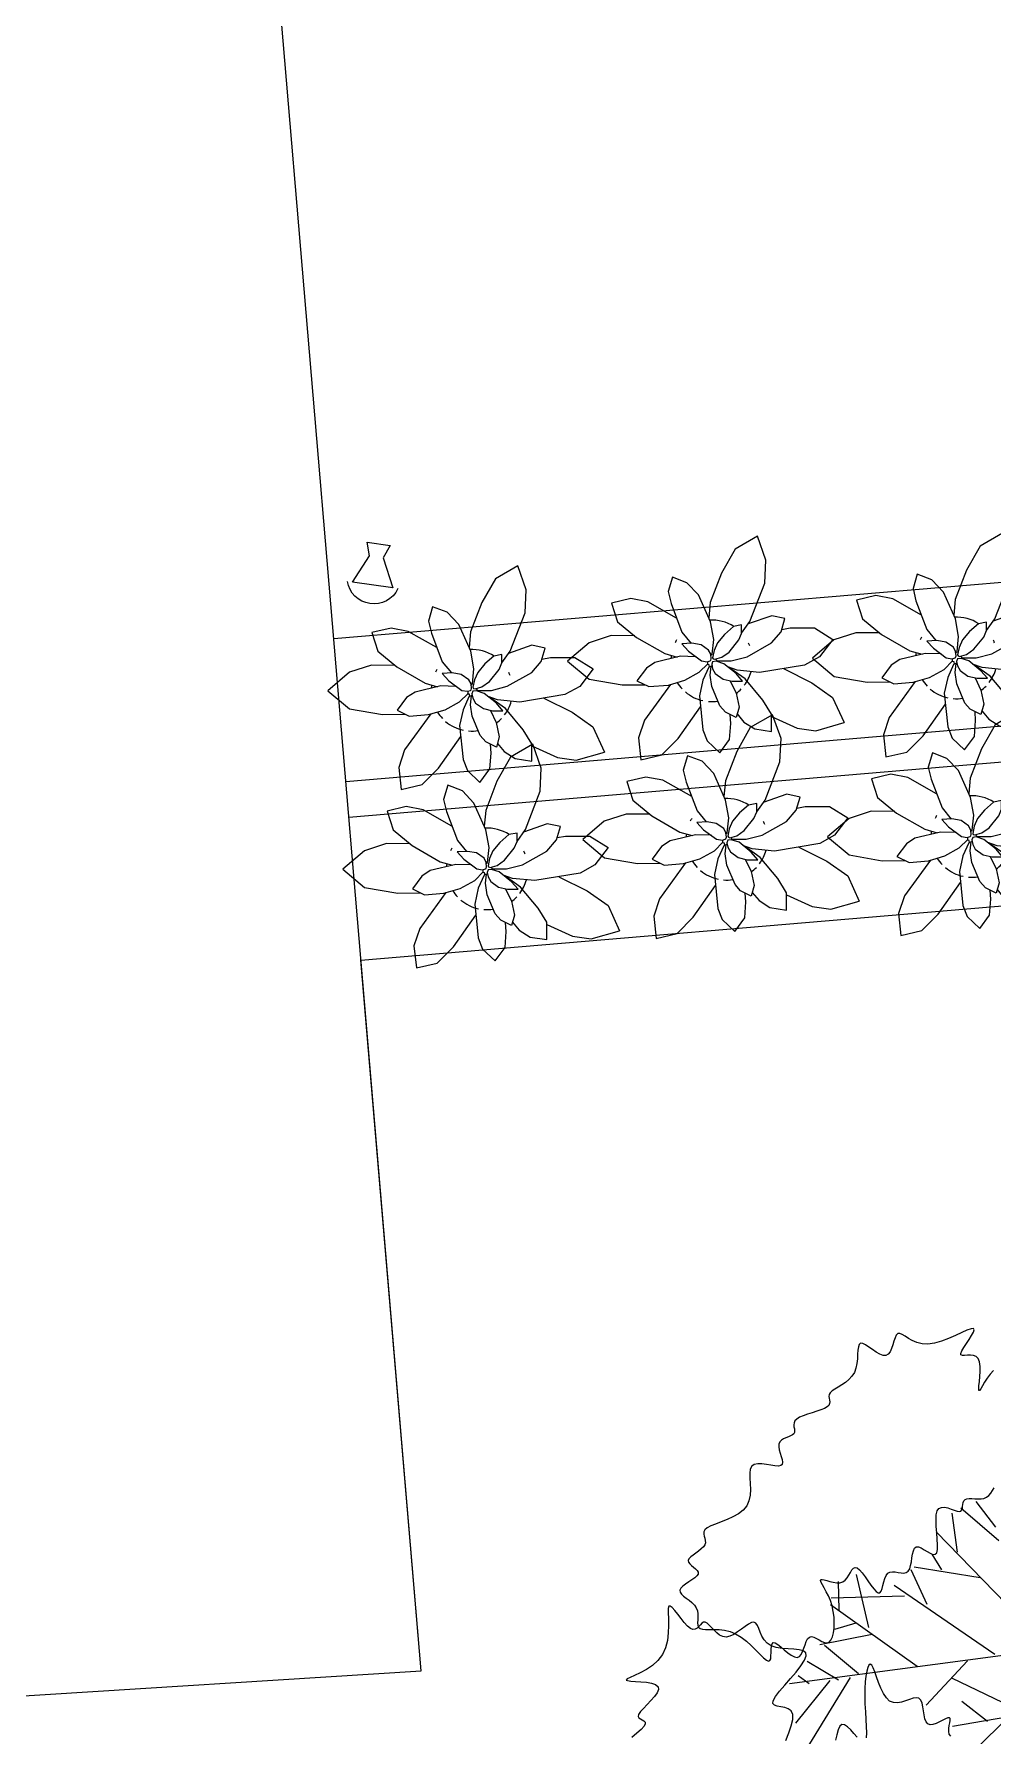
# Model space of a CAD drawing. Extents: x 2080 to 102394, y 2071 to 93424.
# Drawn here: x 78728.8 to 78969.5, y 76888.1 to 77315.6 of the extents above; entities that cross this region are included whole.
import ezdxf

# ---------------------------------------------------------------- set-up
doc = ezdxf.new("R2010")
doc.units = 0
doc.header["$LTSCALE"] = 20
doc.header["$MEASUREMENT"] = 0
doc.layers.add('casuanut tree', color=100, linetype='Continuous', lineweight=5)
doc.layers.add('correct', color=230, linetype='Continuous', plot=False)
doc.layers.add('ELEC', color=11, linetype='Continuous')
doc.layers.add('PLANTS', color=3, linetype='Continuous')

# ---------------------------------------------------------------- blocks, each defined once
blk = doc.blocks.new('tr')
at = {"layer": 'casuanut tree'}
for p, q in [((-0.1033, 0.4448), (-0.1641, 0.5272)), ((-0.1035, 0.4735), (-0.1307, 0.5339)), ((-0.0583, 0.2167), (-0.2243, 0.4916)), ((-0.1915, 0.4409), (-0.1837, 0.5213)), ((-0.4537, 0.3798), (-0.4417, 0.4372)), ((-0.4024, 0.3315), (-0.4024, 0.4433)), ((-0.2758, 0.3506), (-0.2915, 0.4272)), ((-0.1579, 0.3798), (-0.2847, 0.4312)), ((-0.2307, 0.4134), (-0.2425, 0.4487)), ((-0.3239, 0.2318), (-0.4688, 0.3949)), ((-0.317, 0.3781), (-0.4641, 0.4075)), ((-0.1639, 0.2197), (-0.333, 0.404)), ((-0.3994, 0.3164), (-0.5081, 0.3194)), ((-0.4447, 0.2439), (-0.499, 0.3164)), ((-0.4266, 0.3466), (-0.4719, 0.3436)), ((-0.487, 0.2409), (-0.5413, 0.2922)), ((-0.5051, 0.2439), (-0.5926, 0.1744)), ((-0.1428, 0.2137), (-0.5866, 0.256)), ((-0.5473, 0.2469), (-0.5654, 0.2681)), ((-0.4628, 0.2409), (-0.6017, 0.0989)), ((-0.2213, 0.2197), (-0.3239, 0.1502)), ((-0.1398, 0.0959), (-0.2605, 0.1925)), ((-0.2092, 0.0898), (-0.2515, 0.1412)), ((-0.1247, 0.0868), (-0.2817, 0.0959)), ((-0.1639, 0.0898), (-0.2485, 0.0385))]:
    blk.add_line(p, q, dxfattribs=at)
for points in [[(-0.0356, 0.7867), (-0.044, 0.781), (-0.0519, 0.7743), (-0.0589, 0.7675), (-0.0649, 0.7613), (-0.0696, 0.7564), (-0.0727, 0.7536), (-0.0741, 0.7536), (-0.0736, 0.7569), (-0.0717, 0.7631), (-0.0688, 0.7714), (-0.0657, 0.781), (-0.0627, 0.7912), (-0.0605, 0.8013), (-0.0596, 0.8104), (-0.0606, 0.8178), (-0.0638, 0.823), (-0.0687, 0.8263), (-0.0746, 0.8283), (-0.0807, 0.8294), (-0.0864, 0.8301), (-0.0908, 0.8311), (-0.0934, 0.8328), (-0.0932, 0.8358), (-0.09, 0.8405), (-0.0844, 0.8464), (-0.0774, 0.853), (-0.07, 0.8599), (-0.0632, 0.8666), (-0.0579, 0.8724), (-0.0552, 0.877), (-0.0561, 0.8798), (-0.0612, 0.8804), (-0.07, 0.8793), (-0.0816, 0.8771), (-0.0954, 0.8743), (-0.1103, 0.8716), (-0.1256, 0.8695), (-0.1405, 0.8686), (-0.1541, 0.8696), (-0.1657, 0.8729), (-0.1755, 0.8778), (-0.1837, 0.8838), (-0.1905, 0.8901), (-0.1962, 0.896), (-0.2011, 0.9009), (-0.2053, 0.904), (-0.2092, 0.9046), (-0.213, 0.9023), (-0.2167, 0.8976), (-0.2205, 0.8915), (-0.2244, 0.8846), (-0.2286, 0.8778), (-0.233, 0.8719), (-0.2378, 0.8678), (-0.243, 0.8663), (-0.2487, 0.8678), (-0.2548, 0.8719), (-0.261, 0.8777), (-0.2672, 0.8843), (-0.2732, 0.8909), (-0.2788, 0.8967), (-0.2838, 0.9008), (-0.288, 0.9023), (-0.2914, 0.9007), (-0.2941, 0.8964), (-0.2965, 0.8899), (-0.2989, 0.8819), (-0.3015, 0.873), (-0.3047, 0.8638), (-0.3087, 0.855), (-0.3139, 0.8471), (-0.3205, 0.8407), (-0.3281, 0.8356), (-0.3364, 0.8315), (-0.3448, 0.8282), (-0.3529, 0.8255), (-0.3603, 0.823), (-0.3666, 0.8205), (-0.3714, 0.8178), (-0.3742, 0.8146), (-0.3757, 0.811), (-0.3762, 0.8073), (-0.3763, 0.8034), (-0.3766, 0.7997), (-0.3775, 0.7963), (-0.3797, 0.7932), (-0.3837, 0.7908), (-0.3899, 0.789), (-0.3978, 0.7878), (-0.4068, 0.7869), (-0.4165, 0.7861), (-0.4263, 0.7853), (-0.4355, 0.7843), (-0.4437, 0.7828), (-0.4502, 0.7806), (-0.4546, 0.7777), (-0.4573, 0.7742), (-0.4587, 0.7702), (-0.4593, 0.7661), (-0.4595, 0.7621), (-0.4598, 0.7583), (-0.4607, 0.755), (-0.4626, 0.7525), (-0.4658, 0.7508), (-0.4701, 0.7497), (-0.4751, 0.749), (-0.4804, 0.7482), (-0.4857, 0.7472), (-0.4906, 0.7455), (-0.4946, 0.7428), (-0.4975, 0.7389), (-0.4989, 0.7336), (-0.4991, 0.7272), (-0.4988, 0.7202), (-0.4982, 0.7132), (-0.4979, 0.7066), (-0.4983, 0.7011), (-0.4999, 0.697), (-0.5031, 0.695), (-0.5083, 0.6953), (-0.5151, 0.6974), (-0.523, 0.7006), (-0.5315, 0.7041), (-0.5402, 0.7073), (-0.5484, 0.7094), (-0.5557, 0.7097), (-0.5616, 0.7074), (-0.5659, 0.7021), (-0.5687, 0.6941), (-0.5709, 0.6843), (-0.5728, 0.6733), (-0.5751, 0.6617), (-0.5783, 0.6503), (-0.583, 0.6398), (-0.5898, 0.6308), (-0.599, 0.6238), (-0.6102, 0.6186), (-0.6226, 0.6149), (-0.6355, 0.6123), (-0.6483, 0.6104), (-0.6603, 0.6087), (-0.6706, 0.607), (-0.6787, 0.6048), (-0.6841, 0.6019), (-0.6872, 0.5983), (-0.6885, 0.5942), (-0.6887, 0.5898), (-0.6885, 0.5852), (-0.6884, 0.5806), (-0.6891, 0.5762), (-0.6911, 0.5722), (-0.695, 0.5686), (-0.7003, 0.5655), (-0.7065, 0.5626), (-0.7131, 0.5599), (-0.7194, 0.5573), (-0.725, 0.5546), (-0.7293, 0.5517), (-0.7317, 0.5485), (-0.7318, 0.5449), (-0.7302, 0.541), (-0.7274, 0.5369), (-0.7241, 0.5327), (-0.7208, 0.5285), (-0.7184, 0.5244), (-0.7173, 0.5205), (-0.7182, 0.5169), (-0.7215, 0.5138), (-0.7268, 0.5109), (-0.7333, 0.5082), (-0.7405, 0.5055), (-0.7477, 0.5028), (-0.7541, 0.5), (-0.7591, 0.4968), (-0.7621, 0.4933), (-0.7625, 0.4892), (-0.7607, 0.4847), (-0.7574, 0.4797), (-0.7531, 0.4744), (-0.7483, 0.4688), (-0.7437, 0.4629), (-0.7398, 0.4567), (-0.7373, 0.4505), (-0.7365, 0.4441), (-0.737, 0.4377), (-0.7384, 0.4316), (-0.7401, 0.4257), (-0.7416, 0.4202), (-0.7424, 0.4153), (-0.7419, 0.4111), (-0.7395, 0.4076), (-0.7351, 0.4051), (-0.7287, 0.4031), (-0.7207, 0.4013), (-0.7115, 0.3992), (-0.7016, 0.3965), (-0.6913, 0.3927), (-0.6809, 0.3876), (-0.6709, 0.3806), (-0.6615, 0.3716), (-0.6529, 0.3611), (-0.6451, 0.35), (-0.6381, 0.3389), (-0.6318, 0.3287), (-0.6264, 0.3201), (-0.6217, 0.3138), (-0.6179, 0.3107), (-0.615, 0.3113), (-0.6126, 0.3148), (-0.6107, 0.3203), (-0.6089, 0.3269), (-0.6072, 0.3337), (-0.6053, 0.3397), (-0.6029, 0.344), (-0.5999, 0.3457), (-0.5962, 0.344), (-0.5917, 0.3396), (-0.5867, 0.3334), (-0.5814, 0.3262), (-0.5758, 0.3189), (-0.5702, 0.3124), (-0.5646, 0.3075), (-0.5594, 0.3051), (-0.5545, 0.3058), (-0.55, 0.3091), (-0.5457, 0.3143), (-0.5417, 0.3205), (-0.5377, 0.3269), (-0.5337, 0.3328), (-0.5297, 0.3375), (-0.5256, 0.34), (-0.5213, 0.34), (-0.5168, 0.3378), (-0.5122, 0.3343), (-0.5075, 0.33), (-0.5027, 0.3258), (-0.4979, 0.3224), (-0.4932, 0.3205), (-0.4885, 0.3209), (-0.4839, 0.324), (-0.4796, 0.3296), (-0.4756, 0.3373), (-0.4721, 0.3467), (-0.4693, 0.3572), (-0.4672, 0.3686), (-0.4661, 0.3803), (-0.4659, 0.3919), (-0.4669, 0.403), (-0.4686, 0.4134), (-0.4708, 0.4228), (-0.4731, 0.4312), (-0.4751, 0.4382), (-0.4765, 0.4437), (-0.477, 0.4475), (-0.4761, 0.4493), (-0.4736, 0.4492), (-0.4697, 0.4475), (-0.4647, 0.4448), (-0.4589, 0.4416), (-0.4526, 0.4384), (-0.446, 0.4359), (-0.4395, 0.4344), (-0.4333, 0.4347), (-0.4277, 0.4369), (-0.4226, 0.4407), (-0.418, 0.4453), (-0.4137, 0.45), (-0.4097, 0.4542), (-0.4059, 0.457), (-0.4021, 0.4579), (-0.3984, 0.4561), (-0.3945, 0.4512), (-0.3906, 0.4438), (-0.3867, 0.4347), (-0.3828, 0.425), (-0.3789, 0.4154), (-0.3751, 0.4068), (-0.3715, 0.4002), (-0.368, 0.3964), (-0.3647, 0.396), (-0.3615, 0.3985), (-0.3584, 0.4032), (-0.3552, 0.4092), (-0.3518, 0.4158), (-0.3482, 0.4222), (-0.3442, 0.4276), (-0.3398, 0.4313), (-0.3349, 0.4327), (-0.3297, 0.4322), (-0.3242, 0.4304), (-0.3186, 0.4281), (-0.313, 0.4258), (-0.3077, 0.4242), (-0.3027, 0.4239), (-0.2982, 0.4257), (-0.2942, 0.4298), (-0.2908, 0.4359), (-0.2876, 0.4431), (-0.2847, 0.4507), (-0.2817, 0.4581), (-0.2785, 0.4643), (-0.2751, 0.4688), (-0.2712, 0.4707), (-0.2666, 0.4697), (-0.2617, 0.4663), (-0.2565, 0.4615), (-0.2512, 0.4562), (-0.246, 0.4515), (-0.2411, 0.4481), (-0.2366, 0.4471), (-0.2329, 0.4493), (-0.2299, 0.4555), (-0.2275, 0.4649), (-0.2255, 0.4765), (-0.2236, 0.4893), (-0.2216, 0.5024), (-0.2193, 0.5146), (-0.2163, 0.5251), (-0.2126, 0.5327), (-0.2079, 0.5369), (-0.2024, 0.5379), (-0.1964, 0.5367), (-0.1902, 0.5338), (-0.1841, 0.5302), (-0.1782, 0.5264), (-0.173, 0.5232), (-0.1687, 0.5215), (-0.1654, 0.5216), (-0.163, 0.5234), (-0.1613, 0.5263), (-0.1598, 0.53), (-0.1584, 0.534), (-0.1568, 0.5378), (-0.1547, 0.5409), (-0.1518, 0.5429), (-0.1479, 0.5434), (-0.1432, 0.5428), (-0.1378, 0.5414), (-0.132, 0.5396), (-0.1258, 0.5379), (-0.1197, 0.5367), (-0.1136, 0.5363), (-0.1079, 0.5372), (-0.1026, 0.5397), (-0.0978, 0.5434), (-0.0932, 0.5479), (-0.0887, 0.5527)], [(-0.2892, 0.0775), (-0.2913, 0.0822), (-0.2913, 0.0876), (-0.2899, 0.0933), (-0.2876, 0.099), (-0.2852, 0.1044), (-0.2833, 0.109), (-0.2825, 0.1126), (-0.2835, 0.1147), (-0.2868, 0.1151), (-0.2919, 0.1143), (-0.2982, 0.1128), (-0.3054, 0.111), (-0.3126, 0.1096), (-0.3195, 0.109), (-0.3254, 0.1097), (-0.3297, 0.1124), (-0.3321, 0.1173), (-0.333, 0.124), (-0.3328, 0.132), (-0.3321, 0.1404), (-0.3315, 0.1489), (-0.3314, 0.1566), (-0.3325, 0.1631), (-0.3353, 0.1676), (-0.3402, 0.1699), (-0.3467, 0.1703), (-0.3545, 0.1696), (-0.3631, 0.1686), (-0.3719, 0.168), (-0.3805, 0.1684), (-0.3883, 0.1707), (-0.395, 0.1755), (-0.4001, 0.1833), (-0.4039, 0.1936), (-0.4065, 0.2053), (-0.4084, 0.2176), (-0.4098, 0.2297), (-0.411, 0.2406), (-0.4124, 0.2495), (-0.4141, 0.2555), (-0.4166, 0.2579), (-0.4197, 0.2568), (-0.4232, 0.2526), (-0.427, 0.2457), (-0.4309, 0.2363), (-0.4349, 0.2248), (-0.4387, 0.2116), (-0.4423, 0.1969), (-0.4455, 0.1813), (-0.4483, 0.1654), (-0.451, 0.1498), (-0.4536, 0.1354), (-0.4561, 0.1228), (-0.4588, 0.1128)], [(-0.4766, 0.1182), (-0.4811, 0.1271), (-0.4859, 0.1359), (-0.4908, 0.1436), (-0.4958, 0.149), (-0.5008, 0.1507), (-0.5059, 0.1481), (-0.511, 0.1418), (-0.5161, 0.1328), (-0.5213, 0.1223)], [(-0.6198, 0.1449), (-0.6105, 0.1584), (-0.6024, 0.1715), (-0.5967, 0.1835), (-0.5943, 0.1935), (-0.5958, 0.2012), (-0.6005, 0.2068), (-0.6071, 0.2109), (-0.6144, 0.2141), (-0.6213, 0.217), (-0.6264, 0.2202), (-0.6287, 0.2242), (-0.627, 0.2296), (-0.6203, 0.2369), (-0.6098, 0.2457), (-0.5967, 0.2555), (-0.5823, 0.2659), (-0.5682, 0.2765), (-0.5555, 0.2866), (-0.5458, 0.296), (-0.5403, 0.304), (-0.5399, 0.3103), (-0.5441, 0.3153), (-0.5518, 0.3193), (-0.5619, 0.3228), (-0.5734, 0.3262), (-0.5852, 0.33), (-0.5963, 0.3344), (-0.6056, 0.34), (-0.6123, 0.3471), (-0.6167, 0.3552), (-0.6195, 0.3637), (-0.6212, 0.3723), (-0.6224, 0.3803), (-0.6238, 0.3871), (-0.6258, 0.3923), (-0.6292, 0.3952), (-0.6343, 0.3957), (-0.6409, 0.394), (-0.6487, 0.391), (-0.6572, 0.3872), (-0.6661, 0.3834), (-0.675, 0.3802), (-0.6834, 0.3783), (-0.6911, 0.3783), (-0.6978, 0.3808), (-0.7034, 0.3853), (-0.7082, 0.3911), (-0.7124, 0.3976), (-0.7161, 0.4042), (-0.7195, 0.4102), (-0.7227, 0.4149), (-0.726, 0.4178), (-0.7295, 0.4183), (-0.7332, 0.4171), (-0.7371, 0.4147), (-0.7411, 0.412), (-0.7453, 0.4097), (-0.7496, 0.4084), (-0.7541, 0.409), (-0.7587, 0.4121), (-0.7634, 0.4183), (-0.7681, 0.4266), (-0.7727, 0.4362), (-0.7771, 0.446), (-0.7813, 0.4549), (-0.7851, 0.4619), (-0.7885, 0.466), (-0.7913, 0.4662), (-0.7936, 0.4618), (-0.7957, 0.4534), (-0.7979, 0.4419), (-0.8008, 0.4283), (-0.8046, 0.4137), (-0.8099, 0.3989), (-0.8169, 0.3849), (-0.8262, 0.3727), (-0.838, 0.363), (-0.8513, 0.3557), (-0.8653, 0.3503), (-0.879, 0.3465), (-0.8914, 0.3439), (-0.9015, 0.342), (-0.9082, 0.3405), (-0.9107, 0.3389), (-0.9083, 0.337), (-0.9018, 0.3347), (-0.8926, 0.3319), (-0.882, 0.3286), (-0.8711, 0.3249), (-0.8613, 0.3207), (-0.8538, 0.316), (-0.8499, 0.3107), (-0.8505, 0.305), (-0.8548, 0.2989), (-0.8619, 0.2927), (-0.8707, 0.2864), (-0.8802, 0.2802), (-0.8892, 0.2744), (-0.8967, 0.2692), (-0.9017, 0.2645), (-0.9034, 0.2607), (-0.9025, 0.2575), (-0.9, 0.2547), (-0.8968, 0.252), (-0.8938, 0.2493), (-0.892, 0.2463), (-0.8925, 0.2428), (-0.8961, 0.2386), (-0.9034, 0.2335), (-0.9136, 0.2278), (-0.9253, 0.2216)]]:
    blk.add_lwpolyline(points, dxfattribs=at)
blk = doc.blocks.new('PLANT1')
at = {"color": 0}
for p, q in [((5.75, 15.65), (2.94, 14.02)), ((6.8, 12.64), (5.75, 15.65)), ((2.94, 14.02), (1.24, 11.02)), ((1.24, 11.02), (-0.18, 7.33)), ((6.67, 9.74), (6.8, 12.64)), ((-4.94, 10.5), (-5.47, 8.7)), ((-5.47, 8.7), (-5.1, 7.19)), ((-3.11, 9.8), (-4.94, 10.5)), ((-1.65, 8.27), (-3.11, 9.8)), ((4.8, 4.93), (6.67, 9.74)), ((-10.15, 7.82), (-12.56, 7.25)), ((-12.56, 7.25), (-11.81, 4.91)), ((-8.01, 7.41), (-10.15, 7.82)), ((-4.41, 5.37), (-8.01, 7.41)), ((-5.1, 7.19), (-3.73, 3.58)), ((-0.15, 4.91), (-1.65, 8.27)), ((-0.18, 7.33), (-0.36, 5.38)), ((-11.81, 4.91), (-9.42, 2.94)), ((0.25, 2.69), (-0.15, 4.91)), ((2.74, 4.3), (1.6, 3.31)), ((3.75, 4.5), (2.74, 4.3)), ((3.75, 3.45), (4.8, 4.93)), ((3.75, 3.44), (3.75, 4.5)), ((7.53, 5.66), (4.58, 4.62)), ((9.19, 5.31), (7.53, 5.66)), ((8.7, 3.64), (9.19, 5.31)), ((-15.39, 2.27), (-18.09, -0.04)), ((-12.63, 3.17), (-15.39, 2.27)), ((-9.66, 3.14), (-12.63, 3.17)), ((-9.42, 2.94), (-5.88, 0.9)), ((-2.48, 2.2), (-3.75, 2.12)), ((-3.73, 3.58), (-2.59, 2.19)), ((-1.34, 2), (-2.48, 2.2)), ((0.06, 0.81), (0.25, 2.69)), ((0.73, 2.26), (0.31, 1.31)), ((1.6, 3.31), (0.73, 2.26)), ((2.18, 1.1), (3.4, 2.61)), ((3.4, 2.61), (3.75, 3.44)), ((4.43, 0.51), (7.5, 2.24)), ((7.5, 2.24), (8.7, 3.64)), ((8.78, 3.92), (9.84, 4.12)), ((9.84, 4.12), (12.89, 4.12)), ((12.89, 4.12), (15.19, 2.69)), ((15.19, 2.69), (13.53, 0.5)), ((-3.93, 0.56), (-7.13, -0.21)), ((-5.88, 0.9), (-4.34, 0.46)), ((-2.06, 0.5), (-3.93, 0.56)), ((-3.75, 2.12), (-2.91, 1.21)), ((-2.91, 1.21), (-1.29, 0)), ((-1.9, 0.46), (-2.06, 0.5)), ((-0.39, 1.34), (-1.34, 2)), ((-0.56, -0.12), (-0.19, 0)), ((-0.12, 0.81), (-0.39, 1.34)), ((-0.19, 0), (-0.12, 0.06)), ((-0.06, 0.25), (-0.12, 0.81)), ((-0.12, 0.06), (-0.06, 0.25)), ((-0.11, 0.67), (0.06, 0.81)), ((0.31, 1.31), (0.12, 0.38)), ((0.12, 0.38), (0.19, 0.25)), ((0.19, 0.25), (0.38, 0.19)), ((0.38, 0.19), (1.25, 0.44)), ((0.47, 0.22), (0.69, 0)), ((0.69, 0), (2.44, 0)), ((1.25, 0.44), (2.18, 1.1)), ((2.44, 0), (4.43, 0.51)), ((13.53, 0.5), (11.66, -0.54)), ((-18.09, -0.04), (-15.37, -2.32)), ((-8.2, -0.91), (-9.38, -2.5)), ((-7.13, -0.21), (-8.2, -0.91)), ((-3.38, -2.45), (-1.56, -1.44)), ((-1.56, -1.44), (-0.5, -0.38)), ((-1.29, 0), (-0.56, -0.12)), ((-0.38, -0.81), (-1.12, -2.44)), ((-0.31, -0.5), (-0.59, -0.46)), ((-0.5, -0.38), (-0.5, -0.12)), ((0.06, -0.62), (-0.38, -0.81)), ((-0.26, -0.76), (-0.31, -0.5)), ((-0.19, -1.81), (-0.07, -0.68)), ((0.01, -3.25), (-0.19, -1.81)), ((0.12, -0.12), (0, -0.44)), ((0, -0.44), (0.12, -1)), ((0.56, -0.06), (0.12, -0.12)), ((0.12, -1), (0.45, -1.59)), ((0.45, -1.59), (1.43, -2.3)), ((1.53, -0.38), (0.56, -0.06)), ((3.06, -1.61), (1.53, -0.38)), ((3.19, -1.19), (2.01, -0.77)), ((2.38, -1), (2.23, -0.95)), ((4.2, -2.28), (2.38, -1)), ((3.88, -2.56), (3.06, -1.61)), ((6, -1.48), (3.19, -1.19)), ((11.66, -0.54), (6, -1.48)), ((9.02, -0.98), (12.56, -2.76)), ((-15.37, -2.32), (-11.22, -3.04)), ((-11.22, -3.04), (-8.38, -3)), ((-9.38, -2.5), (-7.87, -3.25)), ((-5.18, -2.97), (-8.45, -7.47)), ((-7.87, -3.25), (-5.44, -3.05)), ((-5.44, -3.05), (-3.38, -2.45)), ((-1.12, -2.44), (-1.55, -4.42)), ((1.03, -5.66), (0.01, -3.25)), ((1.43, -2.3), (2.56, -2.56)), ((2.32, -2.51), (3.05, -4.05)), ((2.56, -2.56), (3.88, -2.56)), ((3.05, -4.05), (3.43, -5.82)), ((6.42, -4.94), (4.2, -2.28)), ((12.56, -2.76), (15.17, -4.6)), ((-4.21, -9.77), (-1.41, -5.8)), ((-1.55, -4.42), (-1.12, -8.67)), ((1.72, -6.45), (1.03, -5.66)), ((3.43, -5.82), (3.06, -7.12)), ((7.5, -6.71), (6.42, -4.94)), ((15.17, -4.6), (16.61, -7.77)), ((-8.45, -7.47), (-9.18, -9.67)), ((3.06, -7.12), (1.72, -6.45)), ((2.25, -9.87), (2.39, -7.87)), ((2.39, -7.87), (2.32, -6.75)), ((3.19, -6.68), (4.04, -7.69)), ((4.04, -7.69), (5.41, -8.56)), ((7.5, -8.88), (7.5, -6.71)), ((7.5, -6.98), (10.72, -8.45)), ((10.72, -8.45), (13.06, -8.78)), ((13.06, -8.78), (16.61, -7.77)), ((-9.18, -9.67), (-8.88, -12.44)), ((-6.25, -11.82), (-4.21, -9.77)), ((-1.12, -8.67), (-0.57, -10.07)), ((-0.57, -10.07), (1, -11.56)), ((1, -11.56), (2.25, -9.87)), ((5.41, -8.56), (7.5, -8.88)), ((-8.88, -12.44), (-6.25, -11.82))]:
    blk.add_line(p, q, dxfattribs=at)
for start, end in [(57.1582, 93.2041), (149.2581, 153.7532), (21.2653, 25.7604), (172.4345, 176.9296), (323.0282, 344.4965), (212.1423, 223.5771), (229.8179, 257.6637), (306.6551, 316.418), (265.2848, 278.7499)]:
    blk.add_arc((0, 0), 5.12, start, end, dxfattribs=at)
blk = doc.blocks.new('FOCUSLGT')
for points in [[(1.49, 5.92), (2.44, 8.67), (-2.44, 8.67), (-1.38, 5.92)], [(-4.27, 0), (4.27, 0), (1.49, 5.92)], [(-1.38, 5.92), (-4.27, 0)]]:
    blk.add_lwpolyline(points)
blk = doc.blocks.new('A$C085F24DD')
at = {"layer": 'ELEC', "linetype": 'Continuous', "ltscale": 0.5}
blk.add_arc((32, 33.5), 33.5, 197.1091, 342.8909, dxfattribs=at)
at = {"layer": 'ELEC', "xscale": 6, "yscale": 6, "zscale": 6}
blk.add_blockref('FOCUSLGT', (32, 23.7), dxfattribs=at)

msp = doc.modelspace()

# ---------------------------------------------------------------- linework, layer by layer
at = {"linetype": 'Continuous', "ltscale": 0.5}
for p, q in [((78825.977, 76904.454), (78764.725, 77628.735)), ((78804.043, 77163.737), (80889.419, 77340.261)), ((78807.079, 77127.865), (80892.455, 77304.39)), ((78807.838, 77118.897), (80893.214, 77295.422)), ((78810.875, 77083.026), (80872.336, 77257.526)), ((78681.449, 76895.459), (78825.977, 76904.454))]:
    msp.add_line(p, q, dxfattribs=at)
at = {"layer": 'correct', "ltscale": 0.5}
msp.add_lwpolyline([(78546.628, 75126.955), (78535.589, 75359.93), (78128.239, 75334.577), (78072.686, 76496.873), (78530.858, 76525.39), (78521.639, 76693.141), (78693.376, 76703.83), (78681.449, 76895.459), (78825.977, 76904.454), (78810.875, 77083.026), (81177.782, 77283.381), (81191.931, 77116.231), (81194.245, 77092.088), (82117.624, 77170.251), (82101.43, 77361.567), (82896.635, 77428.88), (83144.463, 75373.769), (79105.882, 75021.367), (79078.222, 75064.374), (79074.638, 75152.192), (78546.628, 75126.955)], dxfattribs=at)

# ---------------------------------------------------------------- block references
at = {"layer": 'casuanut tree', "linetype": 'Continuous', "xscale": 122.7004001996665, "yscale": 122.7004001996684, "zscale": 122.7004001996665, "rotation": 13.01607038380038}
msp.add_blockref('tr', (78995.643, 76886.843), dxfattribs=at)
at = {"layer": 'ELEC', "linetype": 'Continuous', "ltscale": 0.5, "xscale": -0.1999999999966149, "yscale": 0.1999999999970896, "zscale": 0.2, "rotation": 351.7558620282299}
msp.add_blockref('A$C085F24DD', (78819.468, 77171.614), dxfattribs=at)
at = {"layer": 'PLANTS', "xscale": 2, "yscale": 2, "zscale": 2}
for p in [(78898.91, 77158.178), (78960.372, 77158.893), (78838.748, 77150.751), (78902.705, 77113.339), (78964.168, 77114.054), (78842.544, 77105.912)]:
    msp.add_blockref('PLANT1', p, dxfattribs=at)

doc.saveas('drawing.dxf')
